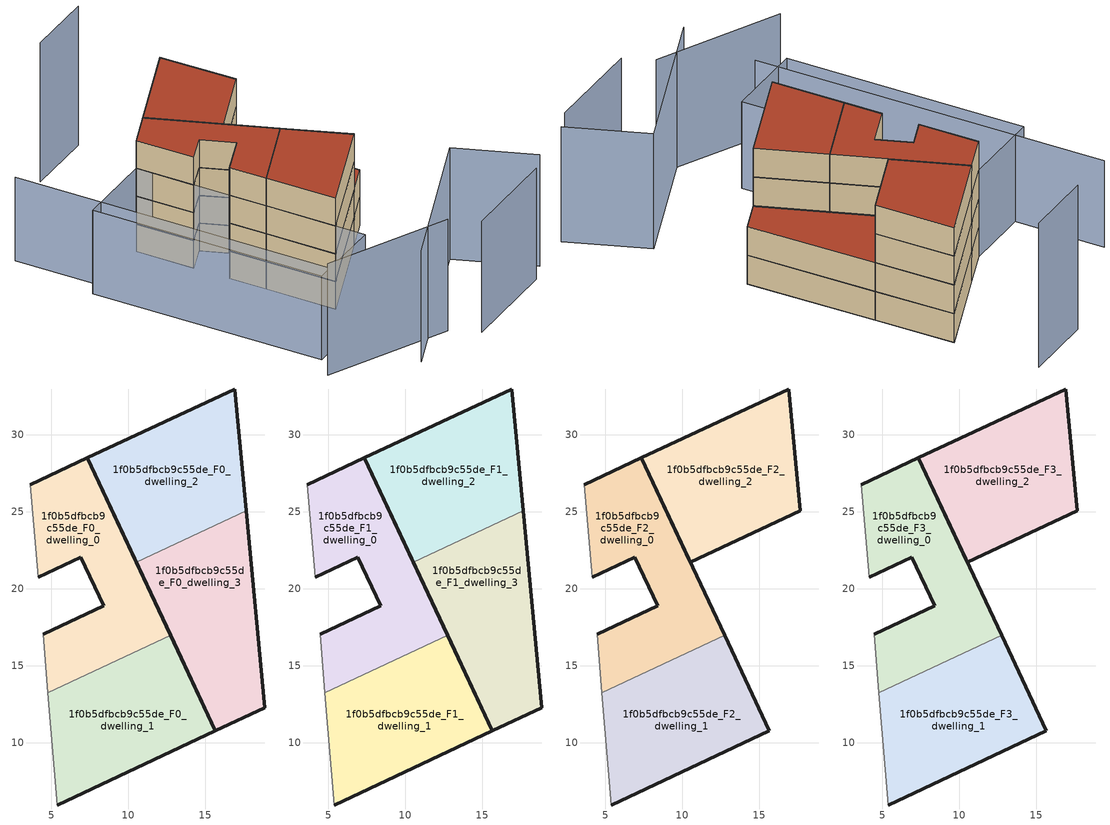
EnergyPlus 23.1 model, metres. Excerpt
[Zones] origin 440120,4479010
1f0b5dfbcb9c55de_F0_dwelling_0
 floor ground (EU_floor_Construction): 12.75,16.97 7.33,28.5 3.64,26.77 4.15,20.75 6.93,22.04 8.42,18.88 4.46,17.05 4.79,13.22 z0
 wall outside (EU_wall_Construction): 3.64,26.77 7.33,28.5 12.75,16.97 / 4.46,17.05 8.42,18.88 6.93,22.04 4.15,20.75 z0:3
 wall adiabatic (EU_wall_Construction): 4.15,20.75 3.64,26.77 / 4.79,13.22 4.46,17.05 z0:3
 wall to 1f0b5dfbcb9c55de_F0_dwelling_1 (EU_wall_Construction): 12.75,16.97 4.79,13.22 z0:3
1f0b5dfbcb9c55de_F0_dwelling_1
 floor ground (EU_floor_Construction): 15.67,10.76 12.75,16.97 4.79,13.22 5.4,5.94 z0
 wall outside (EU_wall_Construction): 12.75,16.97 15.67,10.76 5.4,5.94 z0:3
 wall adiabatic (EU_wall_Construction): 5.4,5.94 4.79,13.22 z0:3
1f0b5dfbcb9c55de_F0_dwelling_2
 floor ground (EU_floor_Construction): 17.66,25.07 16.91,32.98 7.33,28.5 10.52,21.72 z0
 wall outside (EU_wall_Construction): 10.52,21.72 7.33,28.5 16.91,32.98 17.66,25.07 z0:3
 wall to 1f0b5dfbcb9c55de_F0_dwelling_3 (EU_wall_Construction): 17.66,25.07 10.52,21.72 z0:3
1f0b5dfbcb9c55de_F0_dwelling_3
 floor ground (EU_floor_Construction): 18.87,12.26 17.66,25.07 10.52,21.72 15.67,10.76 z0
 wall outside (EU_wall_Construction): 17.66,25.07 18.87,12.26 15.67,10.76 10.52,21.72 z0:3
1f0b5dfbcb9c55de_F1_dwelling_0
 floor to 1f0b5dfbcb9c55de_F0_dwelling_0 (EU_floor_Construction): 12.75,16.97 7.33,28.5 3.64,26.77 4.15,20.75 6.93,22.04 8.42,18.88 4.46,17.05 4.79,13.22 z3
 wall outside (EU_wall_Construction): 3.64,26.77 7.33,28.5 12.75,16.97 / 4.46,17.05 8.42,18.88 6.93,22.04 4.15,20.75 z3:6
 wall adiabatic (EU_wall_Construction): 4.15,20.75 3.64,26.77 / 4.79,13.22 4.46,17.05 z3:6
 wall to 1f0b5dfbcb9c55de_F1_dwelling_1 (EU_wall_Construction): 12.75,16.97 4.79,13.22 z3:6
1f0b5dfbcb9c55de_F1_dwelling_1
 floor to 1f0b5dfbcb9c55de_F0_dwelling_1 (EU_floor_Construction): 15.67,10.76 12.75,16.97 4.79,13.22 5.4,5.94 z3
 wall outside (EU_wall_Construction): 12.75,16.97 15.67,10.76 5.4,5.94 z3:6
 wall adiabatic (EU_wall_Construction): 5.4,5.94 4.79,13.22 z3:6
1f0b5dfbcb9c55de_F1_dwelling_2
 floor to 1f0b5dfbcb9c55de_F0_dwelling_2 (EU_floor_Construction): 17.66,25.07 16.91,32.98 7.33,28.5 10.52,21.72 z3
 wall outside (EU_wall_Construction): 10.52,21.72 7.33,28.5 16.91,32.98 17.66,25.07 z3:6
 wall to 1f0b5dfbcb9c55de_F1_dwelling_3 (EU_wall_Construction): 17.66,25.07 10.52,21.72 z3:6
1f0b5dfbcb9c55de_F1_dwelling_3
 floor to 1f0b5dfbcb9c55de_F0_dwelling_3 (EU_floor_Construction): 18.87,12.26 17.66,25.07 10.52,21.72 15.67,10.76 z3
 wall outside (EU_wall_Construction): 17.66,25.07 18.87,12.26 15.67,10.76 10.52,21.72 z3:6
 roof outside (EU_roof_Construction): 17.66,25.07 18.87,12.26 15.67,10.76 10.52,21.72 z6
1f0b5dfbcb9c55de_F2_dwelling_0
 floor to 1f0b5dfbcb9c55de_F1_dwelling_0 (EU_floor_Construction): 12.75,16.97 7.33,28.5 3.64,26.77 4.15,20.75 6.93,22.04 8.42,18.88 4.46,17.05 4.79,13.22 z6
 wall outside (EU_wall_Construction): 3.64,26.77 7.33,28.5 12.75,16.97 / 4.46,17.05 8.42,18.88 6.93,22.04 4.15,20.75 z6:9
 wall adiabatic (EU_wall_Construction): 4.15,20.75 3.64,26.77 / 4.79,13.22 4.46,17.05 z6:9
 wall to 1f0b5dfbcb9c55de_F2_dwelling_1 (EU_wall_Construction): 12.75,16.97 4.79,13.22 z6:9
1f0b5dfbcb9c55de_F2_dwelling_1
 floor to 1f0b5dfbcb9c55de_F1_dwelling_1 (EU_floor_Construction): 15.67,10.76 12.75,16.97 4.79,13.22 5.4,5.94 z6
 wall outside (EU_wall_Construction): 12.75,16.97 15.67,10.76 5.4,5.94 z6:9
 wall adiabatic (EU_wall_Construction): 5.4,5.94 4.79,13.22 z6:9
1f0b5dfbcb9c55de_F2_dwelling_2
 floor to 1f0b5dfbcb9c55de_F1_dwelling_2 (EU_floor_Construction): 17.66,25.07 16.91,32.98 7.33,28.5 10.52,21.72 z6
 wall outside (EU_wall_Construction): 17.66,25.07 10.52,21.72 7.33,28.5 16.91,32.98 17.66,25.07 z6:9
1f0b5dfbcb9c55de_F3_dwelling_0
 floor to 1f0b5dfbcb9c55de_F2_dwelling_0 (EU_floor_Construction): 12.75,16.97 7.33,28.5 3.64,26.77 4.15,20.75 6.93,22.04 8.42,18.88 4.46,17.05 4.79,13.22 z9
 wall outside (EU_wall_Construction): 3.64,26.77 7.33,28.5 12.75,16.97 / 4.46,17.05 8.42,18.88 6.93,22.04 4.15,20.75 z9:12
 wall adiabatic (EU_wall_Construction): 4.15,20.75 3.64,26.77 / 4.79,13.22 4.46,17.05 z9:12
 wall to 1f0b5dfbcb9c55de_F3_dwelling_1 (EU_wall_Construction): 12.75,16.97 4.79,13.22 z9:12
 roof outside (EU_roof_Construction): 7.33,28.5 12.75,16.97 4.79,13.22 4.46,17.05 8.42,18.88 6.93,22.04 4.15,20.75 3.64,26.77 z12
1f0b5dfbcb9c55de_F3_dwelling_1
 floor to 1f0b5dfbcb9c55de_F2_dwelling_1 (EU_floor_Construction): 15.67,10.76 12.75,16.97 4.79,13.22 5.4,5.94 z9
 wall outside (EU_wall_Construction): 12.75,16.97 15.67,10.76 5.4,5.94 z9:12
 wall adiabatic (EU_wall_Construction): 5.4,5.94 4.79,13.22 z9:12
 roof outside (EU_roof_Construction): 12.75,16.97 15.67,10.76 5.4,5.94 4.79,13.22 z12
1f0b5dfbcb9c55de_F3_dwelling_2
 floor to 1f0b5dfbcb9c55de_F2_dwelling_2 (EU_floor_Construction): 17.66,25.07 16.91,32.98 7.33,28.5 10.52,21.72 z9
 wall outside (EU_wall_Construction): 17.66,25.07 10.52,21.72 7.33,28.5 16.91,32.98 17.66,25.07 z9:12
 roof outside (EU_roof_Construction): 16.91,32.98 17.66,25.07 10.52,21.72 7.33,28.5 z12
shading: 9.51,-7.38 19.97,-6.41 / -4.48,0.25 8.03,-4.64 / 2.15,-5.6 18.51,2.1 / 18.51,2.1 22.06,-5.43 z0:12; -3.79,35.14 -0.82,0.02 / 3.64,26.77 5.67,2.88 / 5.67,2.88 -2.61,2.18 / -2.61,2.18 -4.64,26.06 / -4.64,26.06 3.64,26.77 z0:9; 16.17,41.51 8.94,40.85 z0:15
[Building]
EU S2 Campaign: North Axis=0; Terrain=City; Solar Distribution=FullExterior
[Site:Location]
Madrid: Latitude=40.5; Longitude=-3.5; Time Zone=1; Elevation=609
[SizingPeriod:WeatherFileDays]
AnnualSizingPeriod: Begin Month=1; Begin Day of Month=1; End Month=12; End Day of Month=31; Day of Week for Start Day=Monday; Use Weather File Daylight Saving Period=No; Use Weather File Rain and Snow Indicators=No
[MATERIAL]
EU_InternalMass_Material: Roughness=MediumRough; Thickness=0.1; Conductivity=1; Density=1800; Specific Heat=900; Thermal Absorptance=0.9; Solar Absorptance=0.7; Visible Absorptance=0.7
[MATERIAL:NOMASS] Roughness=MediumRough; Thermal Absorptance=0.9; Solar Absorptance=0.7; Visible Absorptance=0.7
Name | Thermal Resistance
EU_wall_NoMass | 1.60022
EU_roof_NoMass | 1.57597
EU_floor_NoMass | 0.470652
[CONSTRUCTION]
EU_wall_Construction: EU_wall_NoMass
EU_roof_Construction: EU_roof_NoMass
EU_floor_Construction: EU_floor_NoMass
EU_InternalMass_Construction: EU_InternalMass_Material
[ZONE] Type=1; Multiplier=1; Ceiling Height=autocalculate; Floor Area=autocalculate; Part of Total Floor Area=Yes
Name | Volume
1f0b5dfbcb9c55de_F0_dwelling_0; 1f0b5dfbcb9c55de_F1_dwelling_0; 1f0b5dfbcb9c55de_F2_dwelling_0; 1f0b5dfbcb9c55de_F3_dwelling_0 | 207.244
1f0b5dfbcb9c55de_F0_dwelling_1; 1f0b5dfbcb9c55de_F1_dwelling_1; 1f0b5dfbcb9c55de_F2_dwelling_1; 1f0b5dfbcb9c55de_F3_dwelling_1 | 207.26
1f0b5dfbcb9c55de_F0_dwelling_2; 1f0b5dfbcb9c55de_F1_dwelling_2; 1f0b5dfbcb9c55de_F2_dwelling_2; 1f0b5dfbcb9c55de_F3_dwelling_2 | 207.255
1f0b5dfbcb9c55de_F0_dwelling_3; 1f0b5dfbcb9c55de_F1_dwelling_3 | 207.264
[INTERNALMASS] Construction=EU_InternalMass_Construction
Name | Zone or ZoneList | Surface Area
1f0b5dfbcb9c55de_F0_dwelling_0_EU_InternalMass | 1f0b5dfbcb9c55de_F0_dwelling_0 | 69.0813
1f0b5dfbcb9c55de_F0_dwelling_1_EU_InternalMass | 1f0b5dfbcb9c55de_F0_dwelling_1 | 69.0866
1f0b5dfbcb9c55de_F0_dwelling_2_EU_InternalMass | 1f0b5dfbcb9c55de_F0_dwelling_2 | 69.0849
1f0b5dfbcb9c55de_F0_dwelling_3_EU_InternalMass | 1f0b5dfbcb9c55de_F0_dwelling_3 | 69.0878
1f0b5dfbcb9c55de_F1_dwelling_0_EU_InternalMass | 1f0b5dfbcb9c55de_F1_dwelling_0 | 69.0813
1f0b5dfbcb9c55de_F1_dwelling_1_EU_InternalMass | 1f0b5dfbcb9c55de_F1_dwelling_1 | 69.0866
1f0b5dfbcb9c55de_F1_dwelling_2_EU_InternalMass | 1f0b5dfbcb9c55de_F1_dwelling_2 | 69.0849
1f0b5dfbcb9c55de_F1_dwelling_3_EU_InternalMass | 1f0b5dfbcb9c55de_F1_dwelling_3 | 69.0878
1f0b5dfbcb9c55de_F2_dwelling_0_EU_InternalMass | 1f0b5dfbcb9c55de_F2_dwelling_0 | 95.8416
1f0b5dfbcb9c55de_F2_dwelling_1_EU_InternalMass | 1f0b5dfbcb9c55de_F2_dwelling_1 | 94.3419
1f0b5dfbcb9c55de_F2_dwelling_2_EU_InternalMass | 1f0b5dfbcb9c55de_F2_dwelling_2 | 86.1548
1f0b5dfbcb9c55de_F3_dwelling_0_EU_InternalMass | 1f0b5dfbcb9c55de_F3_dwelling_0 | 95.8416
1f0b5dfbcb9c55de_F3_dwelling_1_EU_InternalMass | 1f0b5dfbcb9c55de_F3_dwelling_1 | 94.3419
1f0b5dfbcb9c55de_F3_dwelling_2_EU_InternalMass | 1f0b5dfbcb9c55de_F3_dwelling_2 | 86.1548
[OTHEREQUIPMENT] Fuel Type=Electricity; Design Level Calculation Method=Watts/Area; Power per Zone Floor Area=1; Fraction Latent=0; Fraction Radiant=0; Fraction Lost=0; Carbon Dioxide Generation Rate=0; EndUse Subcategory=EU_Step8_InternalGains
Name | Zone or ZoneList or Space or SpaceList | Schedule
EU_Step8_InternalGain_1f0b5dfbcb9c55de_F0_dwelling_0_f000 | 1f0b5dfbcb9c55de_F0_dwelling_0 | EU_Step8_GainSchedule_1f0b5dfbcb9c55de_F0_dwelling_0_f000
EU_Step8_InternalGain_1f0b5dfbcb9c55de_F0_dwelling_1_f000 | 1f0b5dfbcb9c55de_F0_dwelling_1 | EU_Step8_GainSchedule_1f0b5dfbcb9c55de_F0_dwelling_1_f000
EU_Step8_InternalGain_1f0b5dfbcb9c55de_F0_dwelling_2_f000 | 1f0b5dfbcb9c55de_F0_dwelling_2 | EU_Step8_GainSchedule_1f0b5dfbcb9c55de_F0_dwelling_2_f000
EU_Step8_InternalGain_1f0b5dfbcb9c55de_F0_dwelling_3_f000 | 1f0b5dfbcb9c55de_F0_dwelling_3 | EU_Step8_GainSchedule_1f0b5dfbcb9c55de_F0_dwelling_3_f000
EU_Step8_InternalGain_1f0b5dfbcb9c55de_F1_dwelling_0_f000 | 1f0b5dfbcb9c55de_F1_dwelling_0 | EU_Step8_GainSchedule_1f0b5dfbcb9c55de_F1_dwelling_0_f000
EU_Step8_InternalGain_1f0b5dfbcb9c55de_F1_dwelling_1_f000 | 1f0b5dfbcb9c55de_F1_dwelling_1 | EU_Step8_GainSchedule_1f0b5dfbcb9c55de_F1_dwelling_1_f000
EU_Step8_InternalGain_1f0b5dfbcb9c55de_F1_dwelling_2_f000 | 1f0b5dfbcb9c55de_F1_dwelling_2 | EU_Step8_GainSchedule_1f0b5dfbcb9c55de_F1_dwelling_2_f000
EU_Step8_InternalGain_1f0b5dfbcb9c55de_F1_dwelling_3_f000 | 1f0b5dfbcb9c55de_F1_dwelling_3 | EU_Step8_GainSchedule_1f0b5dfbcb9c55de_F1_dwelling_3_f000
EU_Step8_InternalGain_1f0b5dfbcb9c55de_F2_dwelling_0_f000 | 1f0b5dfbcb9c55de_F2_dwelling_0 | EU_Step8_GainSchedule_1f0b5dfbcb9c55de_F2_dwelling_0_f000
EU_Step8_InternalGain_1f0b5dfbcb9c55de_F2_dwelling_1_f000 | 1f0b5dfbcb9c55de_F2_dwelling_1 | EU_Step8_GainSchedule_1f0b5dfbcb9c55de_F2_dwelling_1_f000
EU_Step8_InternalGain_1f0b5dfbcb9c55de_F2_dwelling_2_f000 | 1f0b5dfbcb9c55de_F2_dwelling_2 | EU_Step8_GainSchedule_1f0b5dfbcb9c55de_F2_dwelling_2_f000
EU_Step8_InternalGain_1f0b5dfbcb9c55de_F3_dwelling_0_f000 | 1f0b5dfbcb9c55de_F3_dwelling_0 | EU_Step8_GainSchedule_1f0b5dfbcb9c55de_F3_dwelling_0_f000
EU_Step8_InternalGain_1f0b5dfbcb9c55de_F3_dwelling_1_f000 | 1f0b5dfbcb9c55de_F3_dwelling_1 | EU_Step8_GainSchedule_1f0b5dfbcb9c55de_F3_dwelling_1_f000
EU_Step8_InternalGain_1f0b5dfbcb9c55de_F3_dwelling_2_f000 | 1f0b5dfbcb9c55de_F3_dwelling_2 | EU_Step8_GainSchedule_1f0b5dfbcb9c55de_F3_dwelling_2_f000
[ZONEVENTILATION:DESIGNFLOWRATE] Schedule=EU_AlwaysOn; Design Flow Rate Calculation Method=AirChanges/Hour; Air Changes per Hour=0.480704; Ventilation Type=Natural; Fan Pressure Rise=0; Fan Total Efficiency=1; Constant Term Coefficient=1; Temperature Term Coefficient=0; Velocity Term Coefficient=0; Velocity Squared Term Coefficient=0; Minimum Indoor Temperature=-100; Maximum Indoor Temperature=100; Delta Temperature=-100; Minimum Outdoor Temperature=-100; Maximum Outdoor Temperature=100; Maximum Wind Speed=40
Name | Zone or ZoneList or Space or SpaceList
EU_ConstantAir_1f0b5dfbcb9c55de_F0_dwelling_0 | 1f0b5dfbcb9c55de_F0_dwelling_0
EU_ConstantAir_1f0b5dfbcb9c55de_F0_dwelling_1 | 1f0b5dfbcb9c55de_F0_dwelling_1
EU_ConstantAir_1f0b5dfbcb9c55de_F0_dwelling_2 | 1f0b5dfbcb9c55de_F0_dwelling_2
EU_ConstantAir_1f0b5dfbcb9c55de_F0_dwelling_3 | 1f0b5dfbcb9c55de_F0_dwelling_3
EU_ConstantAir_1f0b5dfbcb9c55de_F1_dwelling_0 | 1f0b5dfbcb9c55de_F1_dwelling_0
EU_ConstantAir_1f0b5dfbcb9c55de_F1_dwelling_1 | 1f0b5dfbcb9c55de_F1_dwelling_1
EU_ConstantAir_1f0b5dfbcb9c55de_F1_dwelling_2 | 1f0b5dfbcb9c55de_F1_dwelling_2
EU_ConstantAir_1f0b5dfbcb9c55de_F1_dwelling_3 | 1f0b5dfbcb9c55de_F1_dwelling_3
EU_ConstantAir_1f0b5dfbcb9c55de_F2_dwelling_0 | 1f0b5dfbcb9c55de_F2_dwelling_0
EU_ConstantAir_1f0b5dfbcb9c55de_F2_dwelling_1 | 1f0b5dfbcb9c55de_F2_dwelling_1
EU_ConstantAir_1f0b5dfbcb9c55de_F2_dwelling_2 | 1f0b5dfbcb9c55de_F2_dwelling_2
EU_ConstantAir_1f0b5dfbcb9c55de_F3_dwelling_0 | 1f0b5dfbcb9c55de_F3_dwelling_0
EU_ConstantAir_1f0b5dfbcb9c55de_F3_dwelling_1 | 1f0b5dfbcb9c55de_F3_dwelling_1
EU_ConstantAir_1f0b5dfbcb9c55de_F3_dwelling_2 | 1f0b5dfbcb9c55de_F3_dwelling_2
[HVACTEMPLATE:THERMOSTAT] Constant Heating Setpoint=20; Constant Cooling Setpoint=50
EU_HeatOnly_1f0b5dfbcb9c55de_F0_dwelling_0; EU_HeatOnly_1f0b5dfbcb9c55de_F0_dwelling_1; EU_HeatOnly_1f0b5dfbcb9c55de_F0_dwelling_2; EU_HeatOnly_1f0b5dfbcb9c55de_F0_dwelling_3; EU_HeatOnly_1f0b5dfbcb9c55de_F1_dwelling_0; EU_HeatOnly_1f0b5dfbcb9c55de_F1_dwelling_1; EU_HeatOnly_1f0b5dfbcb9c55de_F1_dwelling_2; EU_HeatOnly_1f0b5dfbcb9c55de_F1_dwelling_3; EU_HeatOnly_1f0b5dfbcb9c55de_F2_dwelling_0; EU_HeatOnly_1f0b5dfbcb9c55de_F2_dwelling_1; EU_HeatOnly_1f0b5dfbcb9c55de_F2_dwelling_2; EU_HeatOnly_1f0b5dfbcb9c55de_F3_dwelling_0; EU_HeatOnly_1f0b5dfbcb9c55de_F3_dwelling_1; EU_HeatOnly_1f0b5dfbcb9c55de_F3_dwelling_2
[HVACTEMPLATE:ZONE:IDEALLOADSAIRSYSTEM] System Availability Schedule=EU_AlwaysOn; Maximum Heating Supply Air Temperature=50; Minimum Cooling Supply Air Temperature=13; Maximum Heating Supply Air Humidity Ratio=0.0156; Minimum Cooling Supply Air Humidity Ratio=0.0077; Heating Limit=NoLimit; Cooling Limit=NoLimit; Heating Availability Schedule=EU_AlwaysOn; Cooling Availability Schedule=EU_CoolingOff; Dehumidification Control Type=ConstantSensibleHeatRatio; Cooling Sensible Heat Ratio=0.7; Dehumidification Setpoint=60; Humidification Control Type=None; Humidification Setpoint=30; Outdoor Air Method=None; Outdoor Air Flow Rate per Person=0.00944; Outdoor Air Flow Rate per Zone Floor Area=0; Outdoor Air Flow Rate per Zone=0; Demand Controlled Ventilation Type=None; Outdoor Air Economizer Type=NoEconomizer; Heat Recovery Type=None; Sensible Heat Recovery Effectiveness=0.7; Latent Heat Recovery Effectiveness=0.65
Name | Template Thermostat
1f0b5dfbcb9c55de_F0_dwelling_0 | EU_HeatOnly_1f0b5dfbcb9c55de_F0_dwelling_0
1f0b5dfbcb9c55de_F0_dwelling_1 | EU_HeatOnly_1f0b5dfbcb9c55de_F0_dwelling_1
1f0b5dfbcb9c55de_F0_dwelling_2 | EU_HeatOnly_1f0b5dfbcb9c55de_F0_dwelling_2
1f0b5dfbcb9c55de_F0_dwelling_3 | EU_HeatOnly_1f0b5dfbcb9c55de_F0_dwelling_3
1f0b5dfbcb9c55de_F1_dwelling_0 | EU_HeatOnly_1f0b5dfbcb9c55de_F1_dwelling_0
1f0b5dfbcb9c55de_F1_dwelling_1 | EU_HeatOnly_1f0b5dfbcb9c55de_F1_dwelling_1
1f0b5dfbcb9c55de_F1_dwelling_2 | EU_HeatOnly_1f0b5dfbcb9c55de_F1_dwelling_2
1f0b5dfbcb9c55de_F1_dwelling_3 | EU_HeatOnly_1f0b5dfbcb9c55de_F1_dwelling_3
1f0b5dfbcb9c55de_F2_dwelling_0 | EU_HeatOnly_1f0b5dfbcb9c55de_F2_dwelling_0
1f0b5dfbcb9c55de_F2_dwelling_1 | EU_HeatOnly_1f0b5dfbcb9c55de_F2_dwelling_1
1f0b5dfbcb9c55de_F2_dwelling_2 | EU_HeatOnly_1f0b5dfbcb9c55de_F2_dwelling_2
1f0b5dfbcb9c55de_F3_dwelling_0 | EU_HeatOnly_1f0b5dfbcb9c55de_F3_dwelling_0
1f0b5dfbcb9c55de_F3_dwelling_1 | EU_HeatOnly_1f0b5dfbcb9c55de_F3_dwelling_1
1f0b5dfbcb9c55de_F3_dwelling_2 | EU_HeatOnly_1f0b5dfbcb9c55de_F3_dwelling_2
[SIZING:ZONE] Zone Cooling Design Supply Air Temperature Input Method=SupplyAirTemperature; Zone Cooling Design Supply Air Temperature=13; Zone Heating Design Supply Air Temperature Input Method=SupplyAirTemperature; Zone Heating Design Supply Air Temperature=50; Zone Cooling Design Supply Air Humidity Ratio=0.008; Zone Heating Design Supply Air Humidity Ratio=0.008; Cooling Design Air Flow Method=DesignDay; Cooling Design Air Flow Rate=0; Cooling Minimum Air Flow per Zone Floor Area=0.000762; Cooling Minimum Air Flow=0; Cooling Minimum Air Flow Fraction=0.2; Heating Design Air Flow Method=DesignDay; Heating Design Air Flow Rate=0; Heating Maximum Air Flow per Zone Floor Area=0.002032; Heating Maximum Air Flow=0.141576; Heating Maximum Air Flow Fraction=0.3; Account for Dedicated Outdoor Air System=No; Dedicated Outdoor Air System Control Strategy=NeutralSupplyAir; Dedicated Outdoor Air Low Setpoint Temperature for Design=autosize; Dedicated Outdoor Air High Setpoint Temperature for Design=autosize; Zone Load Sizing Method=Sensible Load Only No Latent Load; Zone Latent Cooling Design Supply Air Humidity Ratio Input Method=HumidityRatioDifference; Zone Cooling Design Supply Air Humidity Ratio Difference=0.005; Zone Latent Heating Design Supply Air Humidity Ratio Input Method=HumidityRatioDifference; Zone Humidification Design Supply Air Humidity Ratio Difference=0.005
1f0b5dfbcb9c55de_F0_dwelling_0; 1f0b5dfbcb9c55de_F0_dwelling_1; 1f0b5dfbcb9c55de_F0_dwelling_2; 1f0b5dfbcb9c55de_F0_dwelling_3; 1f0b5dfbcb9c55de_F1_dwelling_0; 1f0b5dfbcb9c55de_F1_dwelling_1; 1f0b5dfbcb9c55de_F1_dwelling_2; 1f0b5dfbcb9c55de_F1_dwelling_3; 1f0b5dfbcb9c55de_F2_dwelling_0; 1f0b5dfbcb9c55de_F2_dwelling_1; 1f0b5dfbcb9c55de_F2_dwelling_2; 1f0b5dfbcb9c55de_F3_dwelling_0; 1f0b5dfbcb9c55de_F3_dwelling_1; 1f0b5dfbcb9c55de_F3_dwelling_2
[SCHEDULE:CONSTANT]
Name | Hourly Value
EU_AlwaysOn | 1
EU_CoolingOff | 0
[SCHEDULE:FILE] Column Number=1; Rows to Skip at Top=0; Number of Hours of Data=8760; Column Separator=Comma; Interpolate to Timestep=No; Minutes per Item=60; Adjust Schedule for Daylight Savings=Yes
Name | File
EU_Step8_GainSchedule_1f0b5dfbcb9c55de_F0_dwelling_0_f000 | ../../schedules/1f0b5dfbcb9c55de/1f0b5dfbcb9c55de_F0_dwelling_0_f000_gain.csv
EU_Step8_GainSchedule_1f0b5dfbcb9c55de_F0_dwelling_1_f000 | ../../schedules/1f0b5dfbcb9c55de/1f0b5dfbcb9c55de_F0_dwelling_1_f000_gain.csv
EU_Step8_GainSchedule_1f0b5dfbcb9c55de_F0_dwelling_2_f000 | ../../schedules/1f0b5dfbcb9c55de/1f0b5dfbcb9c55de_F0_dwelling_2_f000_gain.csv
EU_Step8_GainSchedule_1f0b5dfbcb9c55de_F0_dwelling_3_f000 | ../../schedules/1f0b5dfbcb9c55de/1f0b5dfbcb9c55de_F0_dwelling_3_f000_gain.csv
EU_Step8_GainSchedule_1f0b5dfbcb9c55de_F1_dwelling_0_f000 | ../../schedules/1f0b5dfbcb9c55de/1f0b5dfbcb9c55de_F1_dwelling_0_f000_gain.csv
EU_Step8_GainSchedule_1f0b5dfbcb9c55de_F1_dwelling_1_f000 | ../../schedules/1f0b5dfbcb9c55de/1f0b5dfbcb9c55de_F1_dwelling_1_f000_gain.csv
EU_Step8_GainSchedule_1f0b5dfbcb9c55de_F1_dwelling_2_f000 | ../../schedules/1f0b5dfbcb9c55de/1f0b5dfbcb9c55de_F1_dwelling_2_f000_gain.csv
EU_Step8_GainSchedule_1f0b5dfbcb9c55de_F1_dwelling_3_f000 | ../../schedules/1f0b5dfbcb9c55de/1f0b5dfbcb9c55de_F1_dwelling_3_f000_gain.csv
EU_Step8_GainSchedule_1f0b5dfbcb9c55de_F2_dwelling_0_f000 | ../../schedules/1f0b5dfbcb9c55de/1f0b5dfbcb9c55de_F2_dwelling_0_f000_gain.csv
EU_Step8_GainSchedule_1f0b5dfbcb9c55de_F2_dwelling_1_f000 | ../../schedules/1f0b5dfbcb9c55de/1f0b5dfbcb9c55de_F2_dwelling_1_f000_gain.csv
EU_Step8_GainSchedule_1f0b5dfbcb9c55de_F2_dwelling_2_f000 | ../../schedules/1f0b5dfbcb9c55de/1f0b5dfbcb9c55de_F2_dwelling_2_f000_gain.csv
EU_Step8_GainSchedule_1f0b5dfbcb9c55de_F3_dwelling_0_f000 | ../../schedules/1f0b5dfbcb9c55de/1f0b5dfbcb9c55de_F3_dwelling_0_f000_gain.csv
EU_Step8_GainSchedule_1f0b5dfbcb9c55de_F3_dwelling_1_f000 | ../../schedules/1f0b5dfbcb9c55de/1f0b5dfbcb9c55de_F3_dwelling_1_f000_gain.csv
EU_Step8_GainSchedule_1f0b5dfbcb9c55de_F3_dwelling_2_f000 | ../../schedules/1f0b5dfbcb9c55de/1f0b5dfbcb9c55de_F3_dwelling_2_f000_gain.csv
